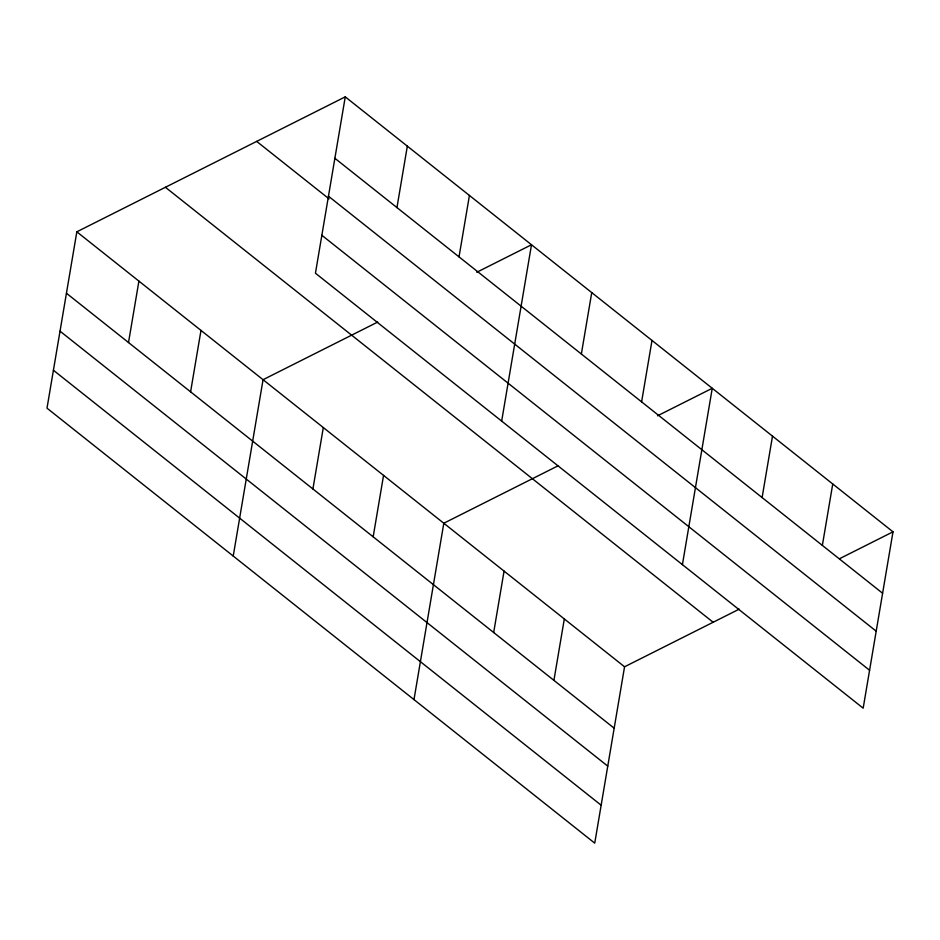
<?xml version="1.0" encoding="UTF-8"?>
<svg xmlns="http://www.w3.org/2000/svg" width="940" height="940" viewBox="0 0 940 940"><rect width="100%" height="100%" fill="white"/><g stroke="black" fill="none" stroke-linecap="round" stroke-linejoin="round"><path stroke-width="1.41" d="M345.262 96.855L315.44 273.211L863.167 708.184L893 531.829L345.262 96.855L76.833 231.816L47 408.172L594.738 843.145L624.559 666.789L739.228 609.144M128.51 342.536L138.909 281.107M190.597 391.827L200.984 330.41M233.226 556.057L263.059 379.701L377.715 322.056M312.914 488.976L323.313 427.547M396.95 207.587L407.337 146.158M373.168 536.822L383.555 475.393M459.026 256.879L469.424 195.45M413.988 699.595L443.809 523.239L558.466 465.606M501.666 421.108L531.5 244.753L476.78 272.259M493.676 632.514L504.063 571.097M581.355 354.028L591.742 292.599M553.918 680.36L564.317 618.943M641.609 401.873L651.996 340.445M682.417 564.646L712.25 388.291L657.53 415.797M762.105 497.565L772.504 436.137M822.359 545.412L832.746 483.983M839.584 558.689L893 531.829M334.875 158.284L882.613 593.258M328.46 196.213L876.198 631.186M256.679 141.4L329.106 198.904M321.856 235.282L869.582 670.267M165.417 187.283L713.143 622.257M76.833 231.816L624.559 666.789M66.434 293.233L614.173 728.206M60.019 331.162L607.757 766.135M53.416 370.243L601.154 805.216"/></g></svg>
